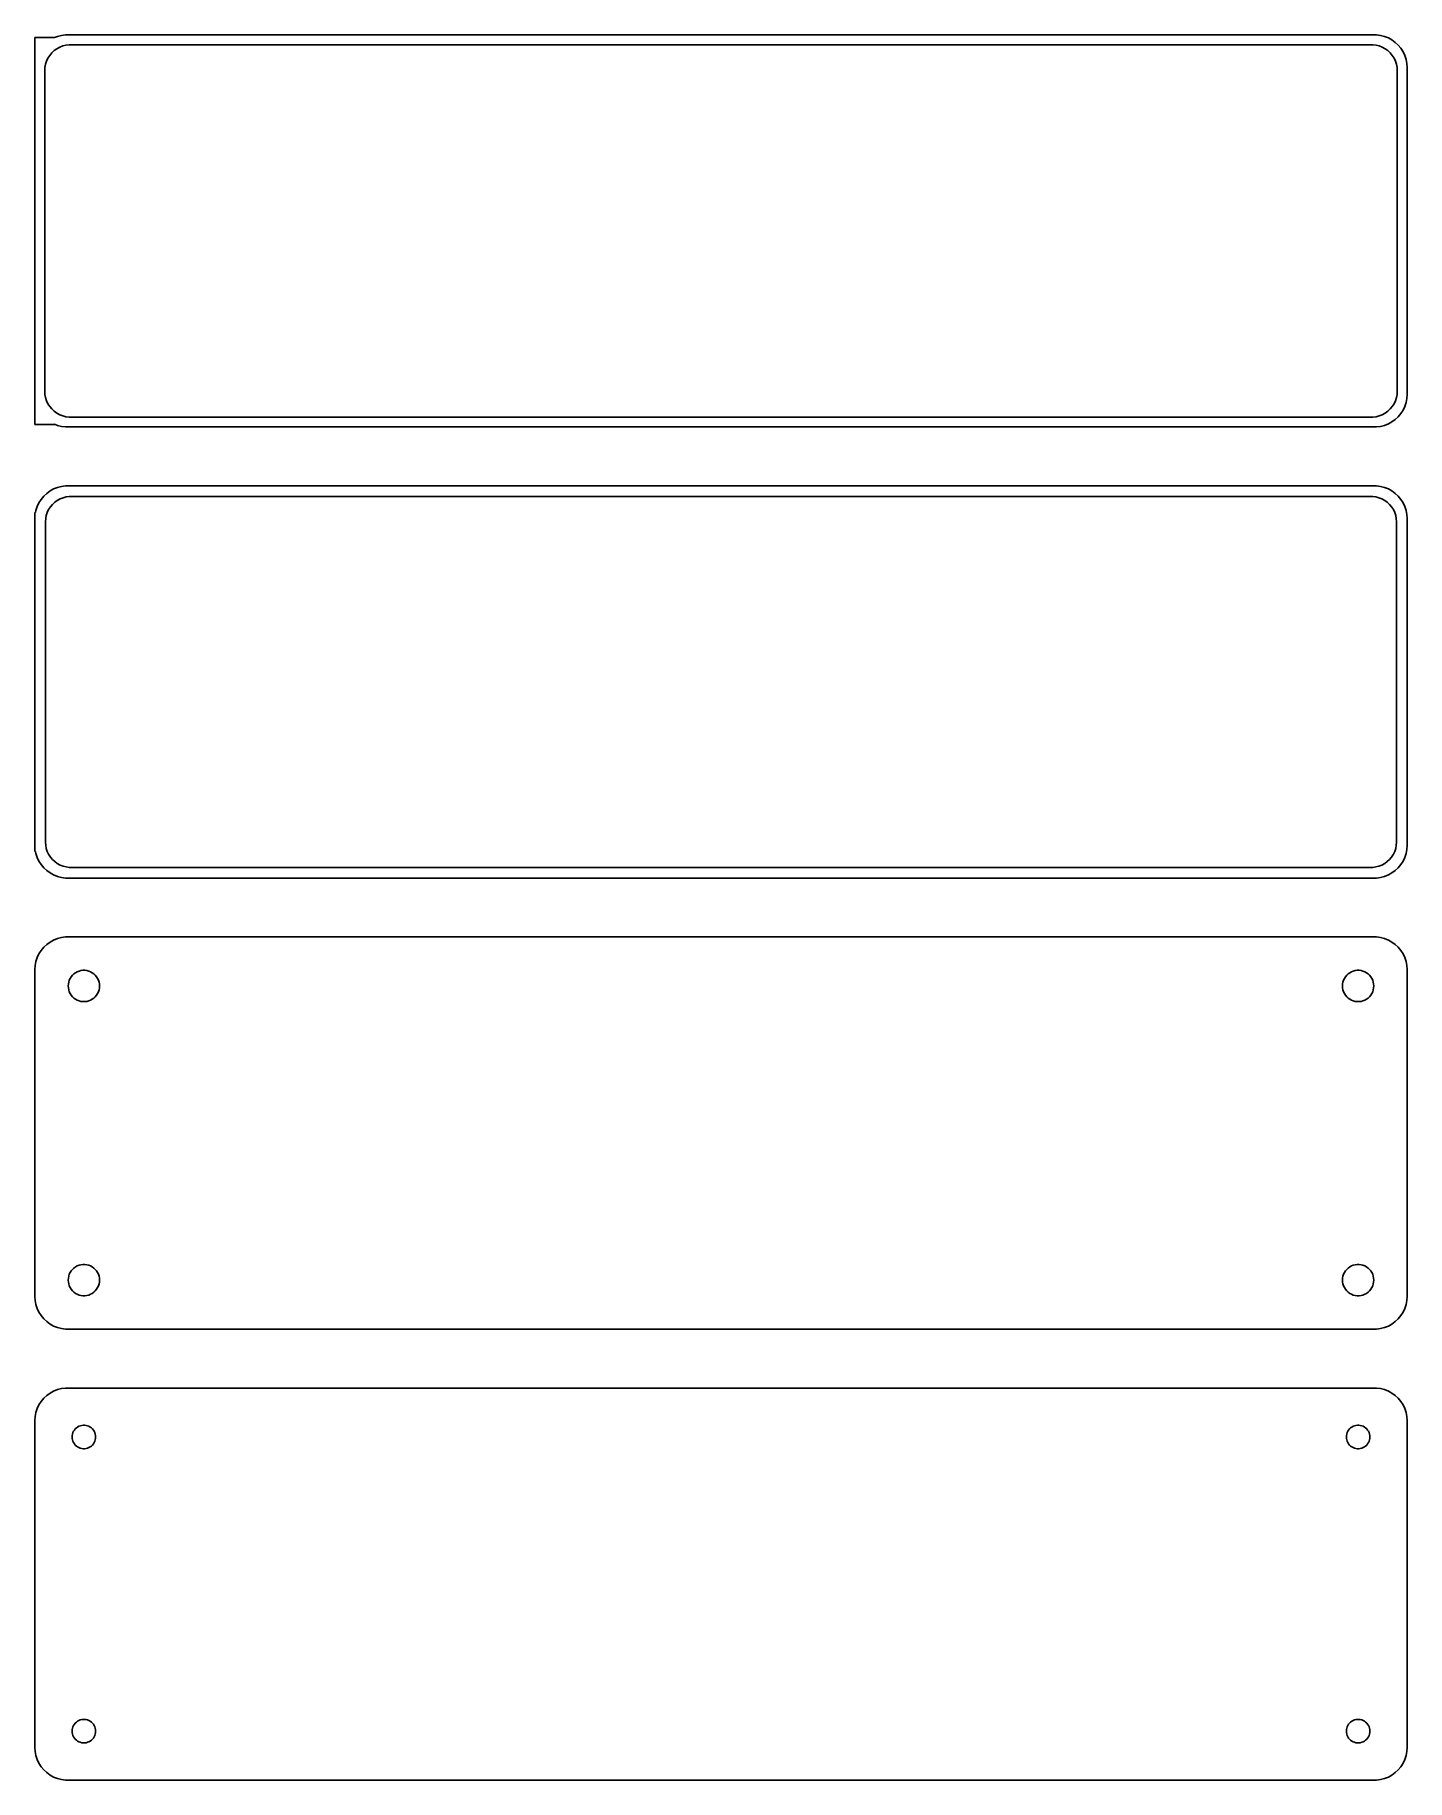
# Model space of a CAD drawing. Header units: metres. Extents: x -105 to 105, y 177 to 444.
import ezdxf

# ---------------------------------------------------------------- set-up
doc = ezdxf.new("R2010")
doc.units = ezdxf.units.M

msp = doc.modelspace()

# ---------------------------------------------------------------- linework, layer by layer
for p, q in [((-102, 443.615), (-105, 443.615)), ((-105, 443.615), (-105, 384.385)), ((-101.545, 443.755), (-102, 443.575)), ((-102, 443.575), (-102, 443.615)), ((-100.937, 443.911), (-101.545, 443.755)), ((-100.314, 443.99), (-100.937, 443.911)), ((100.314, 443.99), (-100.314, 443.99)), ((100.937, 443.911), (100.314, 443.99)), ((101.545, 443.755), (100.937, 443.911)), ((102.129, 443.524), (101.545, 443.755)), ((102.679, 443.222), (102.129, 443.524)), ((103.187, 442.853), (102.679, 443.222)), ((-103.005, 440.427), (-102.736, 440.851)), ((-102.736, 440.851), (-102.416, 441.238)), ((-102.416, 441.238), (-102.05, 441.582)), ((-102.05, 441.582), (-101.643, 441.877)), ((-101.643, 441.877), (-101.203, 442.119)), ((-101.203, 442.119), (-100.736, 442.304)), ((-100.736, 442.304), (-100.25, 442.429)), ((-100.25, 442.429), (-99.7512, 442.492)), ((-99.7512, 442.492), (99.7512, 442.492)), ((99.7512, 442.492), (100.25, 442.429)), ((100.25, 442.429), (100.736, 442.304)), ((100.736, 442.304), (101.203, 442.119)), ((101.203, 442.119), (101.643, 441.877)), ((101.643, 441.877), (102.05, 441.582)), ((102.05, 441.582), (102.416, 441.238)), ((102.416, 441.238), (102.736, 440.851)), ((102.736, 440.851), (103.005, 440.427)), ((103.645, 442.423), (103.187, 442.853)), ((104.045, 441.939), (103.645, 442.423)), ((104.382, 441.409), (104.045, 441.939)), ((104.649, 440.841), (104.382, 441.409)), ((104.843, 440.243), (104.649, 440.841)), ((-103.5, 438.5), (-103.468, 439.001)), ((-103.5, 389.5), (-103.5, 438.5)), ((-103.468, 439.001), (-103.374, 439.495)), ((-103.374, 439.495), (-103.219, 439.972)), ((-103.219, 439.972), (-103.005, 440.427)), ((103.005, 440.427), (103.219, 439.972)), ((103.219, 439.972), (103.374, 439.495)), ((103.374, 439.495), (103.468, 439.001)), ((103.468, 439.001), (103.5, 438.5)), ((103.5, 438.5), (103.5, 389.5)), ((104.961, 439.627), (104.843, 440.243)), ((105, 439), (104.961, 439.627)), ((105, 389), (105, 439)), ((-103.468, 388.999), (-103.5, 389.5)), ((-103.374, 388.505), (-103.468, 388.999)), ((-103.219, 388.028), (-103.374, 388.505)), ((-103.005, 387.573), (-103.219, 388.028)), ((-102.736, 387.149), (-103.005, 387.573)), ((-102.416, 386.762), (-102.736, 387.149)), ((102.736, 387.149), (102.416, 386.762)), ((103.005, 387.573), (102.736, 387.149)), ((103.219, 388.028), (103.005, 387.573)), ((103.374, 388.505), (103.219, 388.028)), ((103.468, 388.999), (103.374, 388.505)), ((103.5, 389.5), (103.468, 388.999)), ((104.382, 386.591), (104.649, 387.159)), ((104.649, 387.159), (104.843, 387.757)), ((104.843, 387.757), (104.961, 388.373)), ((104.961, 388.373), (105, 389)), ((-102.05, 386.418), (-102.416, 386.762)), ((-101.643, 386.123), (-102.05, 386.418)), ((-101.203, 385.881), (-101.643, 386.123)), ((-100.736, 385.696), (-101.203, 385.881)), ((-100.25, 385.571), (-100.736, 385.696)), ((-99.7512, 385.508), (-100.25, 385.571)), ((99.7512, 385.508), (-99.7512, 385.508)), ((100.25, 385.571), (99.7512, 385.508)), ((100.736, 385.696), (100.25, 385.571)), ((101.203, 385.881), (100.736, 385.696)), ((101.643, 386.123), (101.203, 385.881)), ((101.545, 384.245), (102.129, 384.476)), ((102.05, 386.418), (101.643, 386.123)), ((102.416, 386.762), (102.05, 386.418)), ((102.129, 384.476), (102.679, 384.778)), ((102.679, 384.778), (103.187, 385.147)), ((103.187, 385.147), (103.645, 385.577)), ((103.645, 385.577), (104.045, 386.061)), ((104.045, 386.061), (104.382, 386.591)), ((-105, 384.385), (-102, 384.385)), ((-102, 384.385), (-102, 384.425)), ((-102, 384.425), (-101.545, 384.245)), ((-101.545, 384.245), (-100.937, 384.089)), ((-100.937, 384.089), (-100.314, 384.01)), ((-100.314, 384.01), (100.314, 384.01)), ((100.314, 384.01), (100.937, 384.089)), ((100.937, 384.089), (101.545, 384.245)), ((-103.187, 373.853), (-103.645, 373.423)), ((-102.679, 374.222), (-103.187, 373.853)), ((-102.129, 374.524), (-102.679, 374.222)), ((-101.545, 374.755), (-102.129, 374.524)), ((-100.937, 374.911), (-101.545, 374.755)), ((-100.314, 374.99), (-100.937, 374.911)), ((100.314, 374.99), (-100.314, 374.99)), ((100.937, 374.911), (100.314, 374.99)), ((101.545, 374.755), (100.937, 374.911)), ((102.129, 374.524), (101.545, 374.755)), ((102.679, 374.222), (102.129, 374.524)), ((103.187, 373.853), (102.679, 374.222)), ((103.645, 373.423), (103.187, 373.853)), ((-104.843, 371.243), (-104.9, 370.944)), ((-104.649, 371.841), (-104.843, 371.243)), ((-104.382, 372.409), (-104.649, 371.841)), ((-104.045, 372.939), (-104.382, 372.409)), ((-103.645, 373.423), (-104.045, 372.939)), ((-103.101, 370.926), (-102.894, 371.366)), ((-102.894, 371.366), (-102.633, 371.776)), ((-102.633, 371.776), (-102.323, 372.151)), ((-102.323, 372.151), (-101.969, 372.484)), ((-101.969, 372.484), (-101.575, 372.77)), ((-101.575, 372.77), (-101.149, 373.004)), ((-101.149, 373.004), (-100.697, 373.183)), ((-100.697, 373.183), (-100.226, 373.304)), ((-100.226, 373.304), (-99.7432, 373.365)), ((-99.7432, 373.365), (99.7432, 373.365)), ((99.7432, 373.365), (100.226, 373.304)), ((100.226, 373.304), (100.697, 373.183)), ((100.697, 373.183), (101.149, 373.004)), ((101.149, 373.004), (101.575, 372.77)), ((101.575, 372.77), (101.969, 372.484)), ((101.969, 372.484), (102.323, 372.151)), ((102.323, 372.151), (102.633, 371.776)), ((102.633, 371.776), (102.894, 371.366)), ((102.894, 371.366), (103.101, 370.926)), ((104.045, 372.939), (103.645, 373.423)), ((104.382, 372.409), (104.045, 372.939)), ((104.649, 371.841), (104.382, 372.409)), ((104.843, 371.243), (104.649, 371.841)), ((104.961, 370.627), (104.843, 371.243)), ((-104.9, 370.944), (-105, 370.944)), ((-105, 370.944), (-105, 319.056)), ((-103.373, 369.5), (-103.342, 369.985)), ((-103.373, 320.5), (-103.373, 369.5)), ((-103.342, 369.985), (-103.251, 370.463)), ((-103.251, 370.463), (-103.101, 370.926)), ((103.101, 370.926), (103.251, 370.463)), ((103.251, 370.463), (103.342, 369.985)), ((103.342, 369.985), (103.373, 369.5)), ((103.373, 369.5), (103.373, 320.5)), ((105, 370), (104.961, 370.627)), ((105, 320), (105, 370)), ((-103.342, 320.015), (-103.373, 320.5)), ((103.373, 320.5), (103.342, 320.015)), ((-105, 319.056), (-104.9, 319.056)), ((-104.9, 319.056), (-104.843, 318.757)), ((-104.843, 318.757), (-104.649, 318.159)), ((-104.649, 318.159), (-104.382, 317.591)), ((-103.251, 319.537), (-103.342, 320.015)), ((-103.101, 319.074), (-103.251, 319.537)), ((-102.894, 318.634), (-103.101, 319.074)), ((-102.633, 318.224), (-102.894, 318.634)), ((-102.323, 317.849), (-102.633, 318.224)), ((-101.969, 317.516), (-102.323, 317.849)), ((102.323, 317.849), (101.969, 317.516)), ((102.633, 318.224), (102.323, 317.849)), ((102.894, 318.634), (102.633, 318.224)), ((103.101, 319.074), (102.894, 318.634)), ((103.251, 319.537), (103.101, 319.074)), ((103.342, 320.015), (103.251, 319.537)), ((104.382, 317.591), (104.649, 318.159)), ((104.649, 318.159), (104.843, 318.757)), ((104.843, 318.757), (104.961, 319.373)), ((104.961, 319.373), (105, 320)), ((-104.382, 317.591), (-104.045, 317.061)), ((-104.045, 317.061), (-103.645, 316.577)), ((-103.645, 316.577), (-103.187, 316.147)), ((-103.187, 316.147), (-102.679, 315.778)), ((-102.679, 315.778), (-102.129, 315.476)), ((-102.129, 315.476), (-101.545, 315.245)), ((-101.575, 317.23), (-101.969, 317.516)), ((-101.149, 316.996), (-101.575, 317.23)), ((-101.545, 315.245), (-100.937, 315.089)), ((-100.697, 316.817), (-101.149, 316.996)), ((-100.937, 315.089), (-100.314, 315.01)), ((-100.226, 316.696), (-100.697, 316.817)), ((-99.7432, 316.635), (-100.226, 316.696)), ((99.7432, 316.635), (-99.7432, 316.635)), ((100.226, 316.696), (99.7432, 316.635)), ((100.697, 316.817), (100.226, 316.696)), ((100.314, 315.01), (100.937, 315.089)), ((101.149, 316.996), (100.697, 316.817)), ((100.937, 315.089), (101.545, 315.245)), ((101.575, 317.23), (101.149, 316.996)), ((101.545, 315.245), (102.129, 315.476)), ((101.969, 317.516), (101.575, 317.23)), ((102.129, 315.476), (102.679, 315.778)), ((102.679, 315.778), (103.187, 316.147)), ((103.187, 316.147), (103.645, 316.577)), ((103.645, 316.577), (104.045, 317.061)), ((104.045, 317.061), (104.382, 317.591)), ((-100.314, 315.01), (100.314, 315.01)), ((-103.645, 304.423), (-104.045, 303.939)), ((-103.187, 304.853), (-103.645, 304.423)), ((-102.679, 305.222), (-103.187, 304.853)), ((-102.129, 305.524), (-102.679, 305.222)), ((-101.545, 305.755), (-102.129, 305.524)), ((-100.937, 305.911), (-101.545, 305.755)), ((-100.314, 305.99), (-100.937, 305.911)), ((100.314, 305.99), (-100.314, 305.99)), ((100.937, 305.911), (100.314, 305.99)), ((101.545, 305.755), (100.937, 305.911)), ((102.129, 305.524), (101.545, 305.755)), ((102.679, 305.222), (102.129, 305.524)), ((103.187, 304.853), (102.679, 305.222)), ((103.645, 304.423), (103.187, 304.853)), ((104.045, 303.939), (103.645, 304.423)), ((-104.843, 302.243), (-104.961, 301.627)), ((-104.649, 302.841), (-104.843, 302.243)), ((-104.382, 303.409), (-104.649, 302.841)), ((-104.045, 303.939), (-104.382, 303.409)), ((104.382, 303.409), (104.045, 303.939)), ((104.649, 302.841), (104.382, 303.409)), ((104.843, 302.243), (104.649, 302.841)), ((104.961, 301.627), (104.843, 302.243)), ((-104.961, 301.627), (-105, 301)), ((-105, 301), (-105, 251)), ((-99.8811, 298.801), (-99.8246, 299.097)), ((-99.8246, 299.097), (-99.7315, 299.383)), ((-99.7315, 299.383), (-99.6031, 299.656)), ((-99.6031, 299.656), (-99.4416, 299.911)), ((-99.4416, 299.911), (-99.2495, 300.143)), ((-99.2495, 300.143), (-99.0298, 300.349)), ((-99.0298, 300.349), (-98.786, 300.526)), ((-98.786, 300.526), (-98.5219, 300.672)), ((-98.5219, 300.672), (-98.2416, 300.783)), ((-98.2416, 300.783), (-97.9497, 300.857)), ((-97.9497, 300.857), (-97.6507, 300.895)), ((-97.6507, 300.895), (-97.3493, 300.895)), ((-97.3493, 300.895), (-97.0503, 300.857)), ((-97.0503, 300.857), (-96.7584, 300.783)), ((-96.7584, 300.783), (-96.4781, 300.672)), ((-96.4781, 300.672), (-96.214, 300.526)), ((-96.214, 300.526), (-95.9702, 300.349)), ((-95.9702, 300.349), (-95.7505, 300.143)), ((-95.7505, 300.143), (-95.5583, 299.911)), ((-95.5583, 299.911), (-95.3969, 299.656)), ((-95.3969, 299.656), (-95.2685, 299.383)), ((-95.2685, 299.383), (-95.1754, 299.097)), ((-95.1754, 299.097), (-95.1189, 298.801)), ((95.1189, 298.801), (95.1754, 299.097)), ((95.1754, 299.097), (95.2685, 299.383)), ((95.2685, 299.383), (95.3969, 299.656)), ((95.3969, 299.656), (95.5583, 299.911)), ((95.5583, 299.911), (95.7505, 300.143)), ((95.7505, 300.143), (95.9702, 300.349)), ((95.9702, 300.349), (96.214, 300.526)), ((96.214, 300.526), (96.4781, 300.672)), ((96.4781, 300.672), (96.7584, 300.783)), ((96.7584, 300.783), (97.0503, 300.857)), ((97.0503, 300.857), (97.3493, 300.895)), ((97.3493, 300.895), (97.6507, 300.895)), ((97.6507, 300.895), (97.9497, 300.857)), ((97.9497, 300.857), (98.2416, 300.783)), ((98.2416, 300.783), (98.5219, 300.672)), ((98.5219, 300.672), (98.786, 300.526)), ((98.786, 300.526), (99.0298, 300.349)), ((99.0298, 300.349), (99.2495, 300.143)), ((99.2495, 300.143), (99.4416, 299.911)), ((99.4416, 299.911), (99.6031, 299.656)), ((99.6031, 299.656), (99.7315, 299.383)), ((99.7315, 299.383), (99.8246, 299.097)), ((99.8246, 299.097), (99.8811, 298.801)), ((105, 301), (104.961, 301.627)), ((105, 251), (105, 301)), ((-99.9, 298.5), (-99.8811, 298.801)), ((-99.8811, 298.199), (-99.9, 298.5)), ((-99.8246, 297.903), (-99.8811, 298.199)), ((-99.7315, 297.617), (-99.8246, 297.903)), ((-99.6031, 297.344), (-99.7315, 297.617)), ((-99.4416, 297.089), (-99.6031, 297.344)), ((-99.2495, 296.857), (-99.4416, 297.089)), ((-99.0298, 296.651), (-99.2495, 296.857)), ((-98.786, 296.474), (-99.0298, 296.651)), ((-98.5219, 296.328), (-98.786, 296.474)), ((-96.214, 296.474), (-96.4781, 296.328)), ((-95.9702, 296.651), (-96.214, 296.474)), ((-95.7505, 296.857), (-95.9702, 296.651)), ((-95.5583, 297.089), (-95.7505, 296.857)), ((-95.3969, 297.344), (-95.5583, 297.089)), ((-95.2685, 297.617), (-95.3969, 297.344)), ((-95.1754, 297.903), (-95.2685, 297.617)), ((-95.1189, 298.199), (-95.1754, 297.903)), ((-95.1189, 298.801), (-95.1, 298.5)), ((-95.1, 298.5), (-95.1189, 298.199)), ((95.1, 298.5), (95.1189, 298.801)), ((95.1189, 298.199), (95.1, 298.5)), ((95.1754, 297.903), (95.1189, 298.199)), ((95.2685, 297.617), (95.1754, 297.903)), ((95.3969, 297.344), (95.2685, 297.617)), ((95.5583, 297.089), (95.3969, 297.344)), ((95.7505, 296.857), (95.5583, 297.089)), ((95.9702, 296.651), (95.7505, 296.857)), ((96.214, 296.474), (95.9702, 296.651)), ((96.4781, 296.328), (96.214, 296.474)), ((98.786, 296.474), (98.5219, 296.328)), ((99.0298, 296.651), (98.786, 296.474)), ((99.2495, 296.857), (99.0298, 296.651)), ((99.4416, 297.089), (99.2495, 296.857)), ((99.6031, 297.344), (99.4416, 297.089)), ((99.7315, 297.617), (99.6031, 297.344)), ((99.8246, 297.903), (99.7315, 297.617)), ((99.8811, 298.199), (99.8246, 297.903)), ((99.8811, 298.801), (99.9, 298.5)), ((99.9, 298.5), (99.8811, 298.199)), ((-98.2416, 296.217), (-98.5219, 296.328)), ((-97.9497, 296.143), (-98.2416, 296.217)), ((-97.6507, 296.105), (-97.9497, 296.143)), ((-97.3493, 296.105), (-97.6507, 296.105)), ((-97.0503, 296.143), (-97.3493, 296.105)), ((-96.7584, 296.217), (-97.0503, 296.143)), ((-96.4781, 296.328), (-96.7584, 296.217)), ((96.7584, 296.217), (96.4781, 296.328)), ((97.0503, 296.143), (96.7584, 296.217)), ((97.3493, 296.105), (97.0503, 296.143)), ((97.6507, 296.105), (97.3493, 296.105)), ((97.9497, 296.143), (97.6507, 296.105)), ((98.2416, 296.217), (97.9497, 296.143)), ((98.5219, 296.328), (98.2416, 296.217)), ((-99.9, 253.5), (-99.8811, 253.801)), ((-99.8811, 253.801), (-99.8246, 254.097)), ((-99.8246, 254.097), (-99.7315, 254.383)), ((-99.7315, 254.383), (-99.6031, 254.656)), ((-99.6031, 254.656), (-99.4416, 254.911)), ((-99.4416, 254.911), (-99.2495, 255.143)), ((-99.2495, 255.143), (-99.0298, 255.349)), ((-99.0298, 255.349), (-98.786, 255.526)), ((-98.786, 255.526), (-98.5219, 255.672)), ((-98.5219, 255.672), (-98.2416, 255.783)), ((-98.2416, 255.783), (-97.9497, 255.857)), ((-97.9497, 255.857), (-97.6507, 255.895)), ((-97.6507, 255.895), (-97.3493, 255.895)), ((-97.3493, 255.895), (-97.0503, 255.857)), ((-97.0503, 255.857), (-96.7584, 255.783)), ((-96.7584, 255.783), (-96.4781, 255.672)), ((-96.4781, 255.672), (-96.214, 255.526)), ((-96.214, 255.526), (-95.9702, 255.349)), ((-95.9702, 255.349), (-95.7505, 255.143)), ((-95.7505, 255.143), (-95.5583, 254.911)), ((-95.5583, 254.911), (-95.3969, 254.656)), ((-95.3969, 254.656), (-95.2685, 254.383)), ((-95.2685, 254.383), (-95.1754, 254.097)), ((-95.1754, 254.097), (-95.1189, 253.801)), ((-95.1189, 253.801), (-95.1, 253.5)), ((95.1, 253.5), (95.1189, 253.801)), ((95.1189, 253.801), (95.1754, 254.097)), ((95.1754, 254.097), (95.2685, 254.383)), ((95.2685, 254.383), (95.3969, 254.656)), ((95.3969, 254.656), (95.5583, 254.911)), ((95.5583, 254.911), (95.7505, 255.143)), ((95.7505, 255.143), (95.9702, 255.349)), ((95.9702, 255.349), (96.214, 255.526)), ((96.214, 255.526), (96.4781, 255.672)), ((96.4781, 255.672), (96.7584, 255.783)), ((96.7584, 255.783), (97.0503, 255.857)), ((97.0503, 255.857), (97.3493, 255.895)), ((97.3493, 255.895), (97.6507, 255.895)), ((97.6507, 255.895), (97.9497, 255.857)), ((97.9497, 255.857), (98.2416, 255.783)), ((98.2416, 255.783), (98.5219, 255.672)), ((98.5219, 255.672), (98.786, 255.526)), ((98.786, 255.526), (99.0298, 255.349)), ((99.0298, 255.349), (99.2495, 255.143)), ((99.2495, 255.143), (99.4416, 254.911)), ((99.4416, 254.911), (99.6031, 254.656)), ((99.6031, 254.656), (99.7315, 254.383)), ((99.7315, 254.383), (99.8246, 254.097)), ((99.8246, 254.097), (99.8811, 253.801)), ((99.8811, 253.801), (99.9, 253.5)), ((-105, 251), (-104.961, 250.373)), ((-99.8811, 253.199), (-99.9, 253.5)), ((-99.8246, 252.903), (-99.8811, 253.199)), ((-99.7315, 252.617), (-99.8246, 252.903)), ((-99.6031, 252.344), (-99.7315, 252.617)), ((-99.4416, 252.089), (-99.6031, 252.344)), ((-99.2495, 251.857), (-99.4416, 252.089)), ((-99.0298, 251.651), (-99.2495, 251.857)), ((-98.786, 251.474), (-99.0298, 251.651)), ((-98.5219, 251.328), (-98.786, 251.474)), ((-98.2416, 251.217), (-98.5219, 251.328)), ((-97.9497, 251.143), (-98.2416, 251.217)), ((-97.6507, 251.105), (-97.9497, 251.143)), ((-97.3493, 251.105), (-97.6507, 251.105)), ((-97.0503, 251.143), (-97.3493, 251.105)), ((-96.7584, 251.217), (-97.0503, 251.143)), ((-96.4781, 251.328), (-96.7584, 251.217)), ((-96.214, 251.474), (-96.4781, 251.328)), ((-95.9702, 251.651), (-96.214, 251.474)), ((-95.7505, 251.857), (-95.9702, 251.651)), ((-95.5583, 252.089), (-95.7505, 251.857)), ((-95.3969, 252.344), (-95.5583, 252.089)), ((-95.2685, 252.617), (-95.3969, 252.344)), ((-95.1754, 252.903), (-95.2685, 252.617)), ((-95.1189, 253.199), (-95.1754, 252.903)), ((-95.1, 253.5), (-95.1189, 253.199)), ((95.1189, 253.199), (95.1, 253.5)), ((95.1754, 252.903), (95.1189, 253.199)), ((95.2685, 252.617), (95.1754, 252.903)), ((95.3969, 252.344), (95.2685, 252.617)), ((95.5583, 252.089), (95.3969, 252.344)), ((95.7505, 251.857), (95.5583, 252.089)), ((95.9702, 251.651), (95.7505, 251.857)), ((96.214, 251.474), (95.9702, 251.651)), ((96.4781, 251.328), (96.214, 251.474)), ((96.7584, 251.217), (96.4781, 251.328)), ((97.0503, 251.143), (96.7584, 251.217)), ((97.3493, 251.105), (97.0503, 251.143)), ((97.6507, 251.105), (97.3493, 251.105)), ((97.9497, 251.143), (97.6507, 251.105)), ((98.2416, 251.217), (97.9497, 251.143)), ((98.5219, 251.328), (98.2416, 251.217)), ((98.786, 251.474), (98.5219, 251.328)), ((99.0298, 251.651), (98.786, 251.474)), ((99.2495, 251.857), (99.0298, 251.651)), ((99.4416, 252.089), (99.2495, 251.857)), ((99.6031, 252.344), (99.4416, 252.089)), ((99.7315, 252.617), (99.6031, 252.344)), ((99.8246, 252.903), (99.7315, 252.617)), ((99.8811, 253.199), (99.8246, 252.903)), ((99.9, 253.5), (99.8811, 253.199)), ((104.961, 250.373), (105, 251)), ((-104.961, 250.373), (-104.843, 249.757)), ((-104.843, 249.757), (-104.649, 249.159)), ((-104.649, 249.159), (-104.382, 248.591)), ((-104.382, 248.591), (-104.045, 248.061)), ((104.045, 248.061), (104.382, 248.591)), ((104.382, 248.591), (104.649, 249.159)), ((104.649, 249.159), (104.843, 249.757)), ((104.843, 249.757), (104.961, 250.373)), ((-104.045, 248.061), (-103.645, 247.577)), ((-103.645, 247.577), (-103.187, 247.147)), ((-103.187, 247.147), (-102.679, 246.778)), ((-102.679, 246.778), (-102.129, 246.476)), ((-102.129, 246.476), (-101.545, 246.245)), ((-101.545, 246.245), (-100.937, 246.089)), ((-100.937, 246.089), (-100.314, 246.01)), ((-100.314, 246.01), (100.314, 246.01)), ((100.314, 246.01), (100.937, 246.089)), ((100.937, 246.089), (101.545, 246.245)), ((101.545, 246.245), (102.129, 246.476)), ((102.129, 246.476), (102.679, 246.778)), ((102.679, 246.778), (103.187, 247.147)), ((103.187, 247.147), (103.645, 247.577)), ((103.645, 247.577), (104.045, 248.061)), ((-103.645, 235.423), (-104.045, 234.939)), ((-103.187, 235.853), (-103.645, 235.423)), ((-102.679, 236.222), (-103.187, 235.853)), ((-102.129, 236.524), (-102.679, 236.222)), ((-101.545, 236.755), (-102.129, 236.524)), ((-100.937, 236.911), (-101.545, 236.755)), ((-100.314, 236.99), (-100.937, 236.911)), ((100.314, 236.99), (-100.314, 236.99)), ((100.937, 236.911), (100.314, 236.99)), ((101.545, 236.755), (100.937, 236.911)), ((102.129, 236.524), (101.545, 236.755)), ((102.679, 236.222), (102.129, 236.524)), ((103.187, 235.853), (102.679, 236.222)), ((103.645, 235.423), (103.187, 235.853)), ((104.045, 234.939), (103.645, 235.423)), ((-104.961, 232.627), (-105, 232)), ((-104.843, 233.243), (-104.961, 232.627)), ((-104.649, 233.841), (-104.843, 233.243)), ((-104.382, 234.409), (-104.649, 233.841)), ((-104.045, 234.939), (-104.382, 234.409)), ((104.382, 234.409), (104.045, 234.939)), ((104.649, 233.841), (104.382, 234.409)), ((104.843, 233.243), (104.649, 233.841)), ((104.961, 232.627), (104.843, 233.243)), ((105, 232), (104.961, 232.627)), ((-105, 232), (-105, 182)), ((-99.3, 229.5), (-99.2858, 229.726)), ((-99.2858, 229.726), (-99.2434, 229.948)), ((-99.2434, 229.948), (-99.1736, 230.163)), ((-99.1736, 230.163), (-99.0773, 230.367)), ((-99.0773, 230.367), (-98.9562, 230.558)), ((-98.9562, 230.558), (-98.8121, 230.732)), ((-98.8121, 230.732), (-98.6474, 230.887)), ((-98.6474, 230.887), (-98.4645, 231.02)), ((-98.4645, 231.02), (-98.2664, 231.129)), ((-98.2664, 231.129), (-98.0562, 231.212)), ((-98.0562, 231.212), (-97.8373, 231.268)), ((-97.8373, 231.268), (-97.613, 231.296)), ((-97.613, 231.296), (-97.387, 231.296)), ((-97.387, 231.296), (-97.1627, 231.268)), ((-97.1627, 231.268), (-96.9438, 231.212)), ((-96.9438, 231.212), (-96.7336, 231.129)), ((-96.7336, 231.129), (-96.5355, 231.02)), ((-96.5355, 231.02), (-96.3526, 230.887)), ((-96.3526, 230.887), (-96.1879, 230.732)), ((-96.1879, 230.732), (-96.0438, 230.558)), ((-96.0438, 230.558), (-95.9226, 230.367)), ((-95.9226, 230.367), (-95.8264, 230.163)), ((-95.8264, 230.163), (-95.7565, 229.948)), ((-95.7565, 229.948), (-95.7142, 229.726)), ((-95.7142, 229.726), (-95.7, 229.5)), ((95.7, 229.5), (95.7142, 229.726)), ((95.7142, 229.726), (95.7565, 229.948)), ((95.7565, 229.948), (95.8264, 230.163)), ((95.8264, 230.163), (95.9226, 230.367)), ((95.9226, 230.367), (96.0438, 230.558)), ((96.0438, 230.558), (96.1879, 230.732)), ((96.1879, 230.732), (96.3526, 230.887)), ((96.3526, 230.887), (96.5355, 231.02)), ((96.5355, 231.02), (96.7336, 231.129)), ((96.7336, 231.129), (96.9438, 231.212)), ((96.9438, 231.212), (97.1627, 231.268)), ((97.1627, 231.268), (97.387, 231.296)), ((97.387, 231.296), (97.613, 231.296)), ((97.613, 231.296), (97.8373, 231.268)), ((97.8373, 231.268), (98.0562, 231.212)), ((98.0562, 231.212), (98.2664, 231.129)), ((98.2664, 231.129), (98.4645, 231.02)), ((98.4645, 231.02), (98.6474, 230.887)), ((98.6474, 230.887), (98.8121, 230.732)), ((98.8121, 230.732), (98.9562, 230.558)), ((98.9562, 230.558), (99.0773, 230.367)), ((99.0773, 230.367), (99.1736, 230.163)), ((99.1736, 230.163), (99.2434, 229.948)), ((99.2434, 229.948), (99.2858, 229.726)), ((99.2858, 229.726), (99.3, 229.5)), ((105, 182), (105, 232)), ((-99.2858, 229.274), (-99.3, 229.5)), ((-99.2434, 229.052), (-99.2858, 229.274)), ((-99.1736, 228.837), (-99.2434, 229.052)), ((-99.0773, 228.633), (-99.1736, 228.837)), ((-98.9562, 228.442), (-99.0773, 228.633)), ((-98.8121, 228.268), (-98.9562, 228.442)), ((-98.6474, 228.113), (-98.8121, 228.268)), ((-98.4645, 227.98), (-98.6474, 228.113)), ((-98.2664, 227.871), (-98.4645, 227.98)), ((-98.0562, 227.788), (-98.2664, 227.871)), ((-97.8373, 227.732), (-98.0562, 227.788)), ((-97.613, 227.704), (-97.8373, 227.732)), ((-97.387, 227.704), (-97.613, 227.704)), ((-97.1627, 227.732), (-97.387, 227.704)), ((-96.9438, 227.788), (-97.1627, 227.732)), ((-96.7336, 227.871), (-96.9438, 227.788)), ((-96.5355, 227.98), (-96.7336, 227.871)), ((-96.3526, 228.113), (-96.5355, 227.98)), ((-96.1879, 228.268), (-96.3526, 228.113)), ((-96.0438, 228.442), (-96.1879, 228.268)), ((-95.9226, 228.633), (-96.0438, 228.442)), ((-95.8264, 228.837), (-95.9226, 228.633)), ((-95.7565, 229.052), (-95.8264, 228.837)), ((-95.7142, 229.274), (-95.7565, 229.052)), ((-95.7, 229.5), (-95.7142, 229.274)), ((95.7142, 229.274), (95.7, 229.5)), ((95.7565, 229.052), (95.7142, 229.274)), ((95.8264, 228.837), (95.7565, 229.052)), ((95.9226, 228.633), (95.8264, 228.837)), ((96.0438, 228.442), (95.9226, 228.633)), ((96.1879, 228.268), (96.0438, 228.442)), ((96.3526, 228.113), (96.1879, 228.268)), ((96.5355, 227.98), (96.3526, 228.113)), ((96.7336, 227.871), (96.5355, 227.98)), ((96.9438, 227.788), (96.7336, 227.871)), ((97.1627, 227.732), (96.9438, 227.788)), ((97.387, 227.704), (97.1627, 227.732)), ((97.613, 227.704), (97.387, 227.704)), ((97.8373, 227.732), (97.613, 227.704)), ((98.0562, 227.788), (97.8373, 227.732)), ((98.2664, 227.871), (98.0562, 227.788)), ((98.4645, 227.98), (98.2664, 227.871)), ((98.6474, 228.113), (98.4645, 227.98)), ((98.8121, 228.268), (98.6474, 228.113)), ((98.9562, 228.442), (98.8121, 228.268)), ((99.0773, 228.633), (98.9562, 228.442)), ((99.1736, 228.837), (99.0773, 228.633)), ((99.2434, 229.052), (99.1736, 228.837)), ((99.2858, 229.274), (99.2434, 229.052)), ((99.3, 229.5), (99.2858, 229.274)), ((-99.3, 184.5), (-99.2858, 184.726)), ((-99.2858, 184.274), (-99.3, 184.5)), ((-99.2858, 184.726), (-99.2434, 184.948)), ((-99.2434, 184.052), (-99.2858, 184.274)), ((-99.2434, 184.948), (-99.1736, 185.163)), ((-99.1736, 185.163), (-99.0773, 185.367)), ((-99.0773, 185.367), (-98.9562, 185.558)), ((-98.9562, 185.558), (-98.8121, 185.732)), ((-98.8121, 185.732), (-98.6474, 185.887)), ((-98.6474, 185.887), (-98.4645, 186.02)), ((-98.4645, 186.02), (-98.2664, 186.129)), ((-98.2664, 186.129), (-98.0562, 186.212)), ((-98.0562, 186.212), (-97.8373, 186.268)), ((-97.8373, 186.268), (-97.613, 186.296)), ((-97.613, 186.296), (-97.387, 186.296)), ((-97.387, 186.296), (-97.1627, 186.268)), ((-97.1627, 186.268), (-96.9438, 186.212)), ((-96.9438, 186.212), (-96.7336, 186.129)), ((-96.7336, 186.129), (-96.5355, 186.02)), ((-96.5355, 186.02), (-96.3526, 185.887)), ((-96.3526, 185.887), (-96.1879, 185.732)), ((-96.1879, 185.732), (-96.0438, 185.558)), ((-96.0438, 185.558), (-95.9226, 185.367)), ((-95.9226, 185.367), (-95.8264, 185.163)), ((-95.8264, 185.163), (-95.7565, 184.948)), ((-95.7565, 184.948), (-95.7142, 184.726)), ((-95.7142, 184.274), (-95.7565, 184.052)), ((-95.7142, 184.726), (-95.7, 184.5)), ((-95.7, 184.5), (-95.7142, 184.274)), ((95.7, 184.5), (95.7142, 184.726)), ((95.7142, 184.274), (95.7, 184.5)), ((95.7142, 184.726), (95.7565, 184.948)), ((95.7565, 184.052), (95.7142, 184.274)), ((95.7565, 184.948), (95.8264, 185.163)), ((95.8264, 185.163), (95.9226, 185.367)), ((95.9226, 185.367), (96.0438, 185.558)), ((96.0438, 185.558), (96.1879, 185.732)), ((96.1879, 185.732), (96.3526, 185.887)), ((96.3526, 185.887), (96.5355, 186.02)), ((96.5355, 186.02), (96.7336, 186.129)), ((96.7336, 186.129), (96.9438, 186.212)), ((96.9438, 186.212), (97.1627, 186.268)), ((97.1627, 186.268), (97.387, 186.296)), ((97.387, 186.296), (97.613, 186.296)), ((97.613, 186.296), (97.8373, 186.268)), ((97.8373, 186.268), (98.0562, 186.212)), ((98.0562, 186.212), (98.2664, 186.129)), ((98.2664, 186.129), (98.4645, 186.02)), ((98.4645, 186.02), (98.6474, 185.887)), ((98.6474, 185.887), (98.8121, 185.732)), ((98.8121, 185.732), (98.9562, 185.558)), ((98.9562, 185.558), (99.0773, 185.367)), ((99.0773, 185.367), (99.1736, 185.163)), ((99.1736, 185.163), (99.2434, 184.948)), ((99.2434, 184.948), (99.2858, 184.726)), ((99.2858, 184.274), (99.2434, 184.052)), ((99.2858, 184.726), (99.3, 184.5)), ((99.3, 184.5), (99.2858, 184.274)), ((-105, 182), (-104.961, 181.373)), ((-99.1736, 183.837), (-99.2434, 184.052)), ((-99.0773, 183.633), (-99.1736, 183.837)), ((-98.9562, 183.442), (-99.0773, 183.633)), ((-98.8121, 183.268), (-98.9562, 183.442)), ((-98.6474, 183.113), (-98.8121, 183.268)), ((-98.4645, 182.98), (-98.6474, 183.113)), ((-98.2664, 182.871), (-98.4645, 182.98)), ((-98.0562, 182.788), (-98.2664, 182.871)), ((-97.8373, 182.732), (-98.0562, 182.788)), ((-97.613, 182.704), (-97.8373, 182.732)), ((-97.387, 182.704), (-97.613, 182.704)), ((-97.1627, 182.732), (-97.387, 182.704)), ((-96.9438, 182.788), (-97.1627, 182.732)), ((-96.7336, 182.871), (-96.9438, 182.788)), ((-96.5355, 182.98), (-96.7336, 182.871)), ((-96.3526, 183.113), (-96.5355, 182.98)), ((-96.1879, 183.268), (-96.3526, 183.113)), ((-96.0438, 183.442), (-96.1879, 183.268)), ((-95.9226, 183.633), (-96.0438, 183.442)), ((-95.8264, 183.837), (-95.9226, 183.633)), ((-95.7565, 184.052), (-95.8264, 183.837)), ((95.8264, 183.837), (95.7565, 184.052)), ((95.9226, 183.633), (95.8264, 183.837)), ((96.0438, 183.442), (95.9226, 183.633)), ((96.1879, 183.268), (96.0438, 183.442)), ((96.3526, 183.113), (96.1879, 183.268)), ((96.5355, 182.98), (96.3526, 183.113)), ((96.7336, 182.871), (96.5355, 182.98)), ((96.9438, 182.788), (96.7336, 182.871)), ((97.1627, 182.732), (96.9438, 182.788)), ((97.387, 182.704), (97.1627, 182.732)), ((97.613, 182.704), (97.387, 182.704)), ((97.8373, 182.732), (97.613, 182.704)), ((98.0562, 182.788), (97.8373, 182.732)), ((98.2664, 182.871), (98.0562, 182.788)), ((98.4645, 182.98), (98.2664, 182.871)), ((98.6474, 183.113), (98.4645, 182.98)), ((98.8121, 183.268), (98.6474, 183.113)), ((98.9562, 183.442), (98.8121, 183.268)), ((99.0773, 183.633), (98.9562, 183.442)), ((99.1736, 183.837), (99.0773, 183.633)), ((99.2434, 184.052), (99.1736, 183.837)), ((104.961, 181.373), (105, 182)), ((-104.961, 181.373), (-104.843, 180.757)), ((-104.843, 180.757), (-104.649, 180.159)), ((-104.649, 180.159), (-104.382, 179.591)), ((-104.382, 179.591), (-104.045, 179.061)), ((-104.045, 179.061), (-103.645, 178.577)), ((103.645, 178.577), (104.045, 179.061)), ((104.045, 179.061), (104.382, 179.591)), ((104.382, 179.591), (104.649, 180.159)), ((104.649, 180.159), (104.843, 180.757)), ((104.843, 180.757), (104.961, 181.373)), ((-103.645, 178.577), (-103.187, 178.147)), ((-103.187, 178.147), (-102.679, 177.778)), ((-102.679, 177.778), (-102.129, 177.476)), ((-102.129, 177.476), (-101.545, 177.245)), ((-101.545, 177.245), (-100.937, 177.089)), ((-100.937, 177.089), (-100.314, 177.01)), ((-100.314, 177.01), (100.314, 177.01)), ((100.314, 177.01), (100.937, 177.089)), ((100.937, 177.089), (101.545, 177.245)), ((101.545, 177.245), (102.129, 177.476)), ((102.129, 177.476), (102.679, 177.778)), ((102.679, 177.778), (103.187, 178.147)), ((103.187, 178.147), (103.645, 178.577))]:
    msp.add_line(p, q)

doc.saveas('drawing.dxf')
